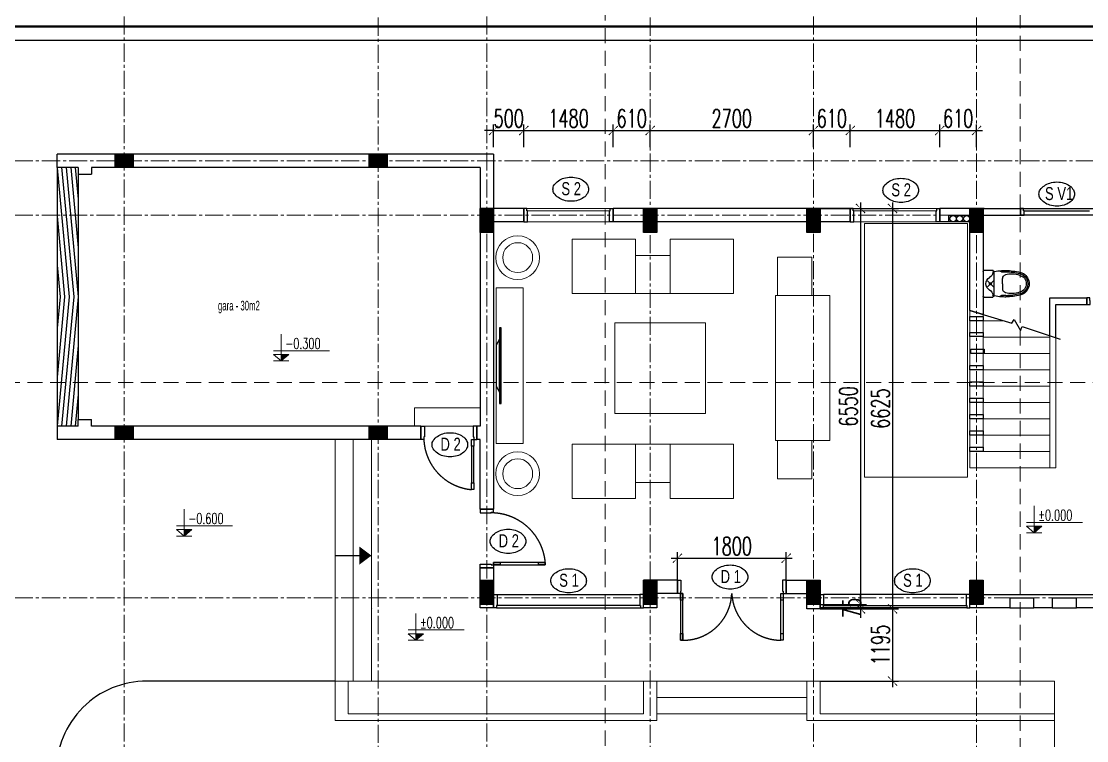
# Model space of a CAD drawing. Header units: millimetres. Extents: x -34806 to 662668, y 63228 to 99452.
# Drawn here: x 40002 to 57626, y 79483 to 91386 of the extents above; entities that cross this region are included whole.
import ezdxf
from ezdxf.enums import TextEntityAlignment as Align

# ---------------------------------------------------------------- set-up
doc = ezdxf.new("R2010")
doc.units = ezdxf.units.MM
doc.header["$LTSCALE"] = 200
doc.header["$MEASUREMENT"] = 0
doc.header["$PDMODE"] = 3
doc.header["$PDSIZE"] = 50
for name, pattern in [('CENTER2', [1.125, 0.75, -0.125, 0.125, -0.125]), ('CONTINOUS', [0]), ('CONTINU', [0]), ('DASHED2', [0.375, 0.25, -0.125])]:
    doc.linetypes.add(name, pattern=pattern)
doc.layers.get('0').update_dxf_attribs({"color": 95, "linetype": 'CONTINUOUS'})
doc.layers.get('DEFPOINTS').update_dxf_attribs({"linetype": 'CONTINUOUS'})
for name, color, linetype in [('COT', 2, 'CONTINUOUS'), ('Cua', 143, 'CONTINUOUS'), ('DIM', 1, 'CONTINUOUS'), ('do lai S', 86, 'CONTINUOUS'), ('NET-THAY', 4, 'CONTINUOUS'), ('NOITHAT', 32, 'CONTINUOUS'), ('TEXT', 7, 'CONTINUOUS'), ('TPTA-Dimention', 251, 'CONTINUOUS'), ('TPTA-Text', 253, 'CONTINUOUS'), ('TPTA-Virtural', 253, 'CONTINUOUS'), ('TUONG', 2, 'CONTINUOUS')]:
    doc.layers.add(name, color=color, linetype=linetype)
doc.layers.add('thay', color=7, linetype='CONTINUOUS', lineweight=18)
doc.layers.add('tim', color=254, linetype='CENTER2', lineweight=9)
doc.styles.add('Arial N  iso', font='VNARIALN.ttf')
doc.styles.add('Scale', font='vnsimli.shx', dxfattribs={"width": 0.65, "bigfont": 'bigfont.shx'})
doc.styles.get("Standard").update_dxf_attribs({"font": 'VNCC-SIM.shx', "width": 0.6})
doc.styles.add('VNCC-SIM', font='VHAVAN.ttf', dxfattribs={"width": 0.85})
doc.dimstyles.new('Scale', dxfattribs={"dimscale": 10, "dimtxt": 2, "dimasz": 0.8, "dimexe": 1, "dimexo": 0, "dimgap": 0.5, "dimtad": 1, "dimdec": 0, "dimzin": 0, "dimdsep": 46, "dimtxsty": 'Scale', "dimblk": 'ARCHTICK', "dimcen": 1, "dimdle": 1, "dimclrd": 8, "dimclre": 251, "dimclrt": 3, "dimadec": 0, "dimazin": 0, "dimtfac": 1, "dimtdec": 0, "dimtix": 1, "dimtmove": 2, "dimatfit": 3, "dimfxl": 1, "dimtolj": 1, "dimtzin": 0, "dimarcsym": 0})

# ---------------------------------------------------------------- blocks, each defined once
blk = doc.blocks.new('cao do')
at = {"layer": 'thay'}
for p, q in [((0, 445), (0, 0)), ((798, 170), (-128, 170)), ((0, 0), (-128, 106)), ((128, 106), (-128, 106)), ((0, 0), (128, 106))]:
    blk.add_line(p, q, dxfattribs=at)
at = {"layer": 'thay', "ltscale": 600}
blk.add_line((128, 0), (-128, 0), dxfattribs=at)
at = {"layer": 'thay', "color": 150, "ltscale": 600}
blk.add_solid([(0, 0), (0, 106), (128, 106)], dxfattribs=at)
at = {"layer": 'TEXT', "style": 'Arial N  iso'}
blk.add_attdef('%%P0.000', text='', height=200, dxfattribs=at).set_placement((70, 290), align=Align.MIDDLE_LEFT)
blk = doc.blocks.new('_ArchTick')
at = {"layer": 'DIM', "color": 150}
blk.add_lwpolyline([(0.5, 0.5, 0.133, 0, 0), (0, 0, 0, 0.133, 0), (-0.5, -0.5, 0.133, 0.133, 0)], format="xyseb", dxfattribs=at)
blk = doc.blocks.new('*D161')
at = {"layer": 'DEFPOINTS', "color": 0}
for p in [(53215, 88289), (53215, 81739), (53885, 81739)]:
    blk.add_point(p, dxfattribs=at)
at = {"layer": 'TPTA-Text', "color": 8, "lineweight": -2}
blk.add_line((53885, 88389), (53885, 81639), dxfattribs=at)
at = {"layer": 'TPTA-Text', "color": 251, "lineweight": -2}
for p, q in [((53215, 88289), (53985, 88289)), ((53215, 81739), (53985, 81739))]:
    blk.add_line(p, q, dxfattribs=at)
at = {"layer": 'TPTA-Text', "color": 8, "lineweight": -2, "xscale": 150, "yscale": 150, "zscale": 150}
for p, rotation in [((53885, 88289), 90), ((53885, 81739), 270)]:
    blk.add_blockref('_ArchTick', p, dxfattribs=dict(at, rotation=rotation))
at = {"layer": 'TPTA-Text', "color": 3, "insert": (53685, 85014), "char_height": 300, "attachment_point": 5, "rotation": 90, "style": 'Scale'}
blk.add_mtext('\\A1;6550', dxfattribs=at)
blk = doc.blocks.new('*D198')
at = {"layer": 'DEFPOINTS', "color": 0}
for p in [(53215, 88289), (53215, 81664), (54415, 81664)]:
    blk.add_point(p, dxfattribs=at)
at = {"layer": 'TPTA-Text', "color": 8, "lineweight": -2}
blk.add_line((54415, 88389), (54415, 81564), dxfattribs=at)
at = {"layer": 'TPTA-Text', "color": 251, "lineweight": -2}
for p, q in [((53215, 88289), (54515, 88289)), ((53215, 81664), (54515, 81664))]:
    blk.add_line(p, q, dxfattribs=at)
at = {"layer": 'TPTA-Text', "color": 8, "lineweight": -2, "xscale": 150, "yscale": 150, "zscale": 150}
for p, rotation in [((54415, 88289), 90), ((54415, 81664), 270)]:
    blk.add_blockref('_ArchTick', p, dxfattribs=dict(at, rotation=rotation))
at = {"layer": 'TPTA-Text', "color": 3, "insert": (54215, 84977), "char_height": 300, "attachment_point": 5, "rotation": 90, "style": 'Scale'}
blk.add_mtext('\\A1;6625', dxfattribs=at)
blk = doc.blocks.new('*D199')
at = {"layer": 'DEFPOINTS', "color": 0}
for p in [(53215, 81739), (53215, 81664), (53885, 81664)]:
    blk.add_point(p, dxfattribs=at)
at = {"layer": 'TPTA-Text', "color": 8, "lineweight": -2}
for p, q in [((53885, 81739), (53885, 81889)), ((53885, 81739), (53885, 81664)), ((53885, 81664), (53885, 81514))]:
    blk.add_line(p, q, dxfattribs=at)
at = {"layer": 'TPTA-Text', "color": 251, "lineweight": -2}
for p, q in [((53215, 81739), (53985, 81739)), ((53215, 81664), (53985, 81664))]:
    blk.add_line(p, q, dxfattribs=at)
at = {"layer": 'TPTA-Text', "color": 8, "lineweight": -2, "xscale": 150, "yscale": 150, "zscale": 150}
for p, rotation in [((53885, 81739), 270), ((53885, 81664), 90)]:
    blk.add_blockref('_ArchTick', p, dxfattribs=dict(at, rotation=rotation))
at = {"layer": 'TPTA-Text', "color": 3, "insert": (53741, 81679), "char_height": 300, "attachment_point": 5, "rotation": 90, "style": 'Scale'}
blk.add_mtext('\\A1;75', dxfattribs=at)
blk = doc.blocks.new('*D212')
at = {"layer": 'DEFPOINTS', "color": 0}
for p in [(53323, 81664), (53215, 80469), (54415, 80469)]:
    blk.add_point(p, dxfattribs=at)
at = {"layer": 'TPTA-Text', "color": 251, "lineweight": -2}
for p, q in [((53323, 81664), (54515, 81664)), ((53215, 80469), (54515, 80469))]:
    blk.add_line(p, q, dxfattribs=at)
at = {"layer": 'TPTA-Text', "color": 8, "lineweight": -2}
blk.add_line((54415, 81764), (54415, 80369), dxfattribs=at)
at = {"layer": 'TPTA-Text', "color": 8, "lineweight": -2, "xscale": 150, "yscale": 150, "zscale": 150}
for p, rotation in [((54415, 81664), 90), ((54415, 80469), 270)]:
    blk.add_blockref('_ArchTick', p, dxfattribs=dict(at, rotation=rotation))
at = {"layer": 'TPTA-Text', "color": 3, "insert": (54215, 81067), "char_height": 300, "attachment_point": 5, "rotation": 90, "style": 'Scale'}
blk.add_mtext('\\A1;1195', dxfattribs=at)
blk = doc.blocks.new('A$C34811E30')
at = {"layer": 'NOITHAT'}
for p, q in [((0, 429), (0, 21)), ((21, 450), (161, 450)), ((21, 450), (161, 450)), ((182, 21), (182, 429)), ((321, 225), (321, 313)), ((321, 225), (321, 311)), ((321, 225), (321, 139)), ((321, 225), (321, 137)), ((21, 0), (161, 0))]:
    blk.add_line(p, q, dxfattribs=at)
at = {"layer": 'NOITHAT', "extrusion": (0, 0, -1)}
for centre, major_axis, start_param, end_param in [((21, 429), (-15.2, 15.2), 5.497787, 7.068583), ((55, 423), (75.8, 75.8), 0.912244, 1.865091), ((55, 423), (75.8, 75.8), 0.912244, 1.865091), ((182, 450), (15.2, 15.2), 2.356194, 3.926991), ((182, 407), (15.2, 15.2), 4.053836, 5.497787), ((182, 407), (15.2, 15.2), 4.053836, 5.497787), ((363, -633), (-761, 761), 0.616735, 0.726828), ((300, 442), (-15.2, 15.2), 3.859232, 5.417668), ((375, -627), (758, 758), -0.855568, -0.785398), ((375, -627), (742, 742), -0.855568, -0.785398), ((386, 313), (45.5, 45.5), 3.926991, 5.219845), ((470, 16), (-264, 264), 0.507456, 1.139683), ((350, -640), (-752, 752), 0.808894, 1.028291), ((350, -640), (-767, 767), 0.808894, 1.028291), ((568, 225), (102, 102), -0.562737, 0.785398), ((568, 225), (-121, 121), 1.008059, 1.308997), ((568, 225), (136, 136), -0.562737, -0.261799), ((568, 225), (-121, 121), 1.308997, 2.356194), ((568, 225), (-136, 136), 1.308997, 2.356194), ((161, 225), (83.3, 83.3), 3.926991, 5.006683), ((161, 225), (83.3, 83.3), 3.926991, 5.006683), ((161, 225), (-83.3, 83.3), 4.418095, 5.497787), ((118, 225), (-11.4, 11.4), 5.497787, 8.63938), ((118, 225), (-11.4, 11.4), 5.497787, 8.63938), ((118, 225), (-11.4, 11.4), 2.356194, 5.497787), ((118, 225), (-11.4, 11.4), 2.356194, 5.497787), ((568, 225), (-102, 102), 2.356194, 3.70433), ((568, 225), (121, 121), 0.785398, 1.832596), ((568, 225), (136, 136), 0.785398, 1.832596), ((21, 21), (15.2, 15.2), 2.356194, 3.926991), ((55, 27), (-75.8, 75.8), 1.276502, 2.229349), ((182, 43), (15.2, 15.2), 2.356194, 3.800145), ((182, 0), (-15.2, 15.2), 5.497787, 7.068583), ((363, 1083), (761, 761), 2.414765, 2.524858), ((300, 8), (15.2, 15.2), 4.00711, 5.565546), ((375, 1077), (-758, 758), 3.926991, 3.997161), ((375, 1077), (-742, 742), 3.926991, 3.997161), ((386, 137), (-45.5, 45.5), 4.204933, 5.497787), ((470, 434), (264, 264), 2.00191, 2.634137), ((350, 1090), (-752, 752), 3.684098, 3.903495), ((350, 1090), (-767, 767), 3.684098, 3.903495), ((568, 225), (-121, 121), 3.403392, 3.70433), ((568, 225), (-136, 136), 3.403392, 3.70433)]:
    blk.add_ellipse(centre, major_axis=major_axis, ratio=1, start_param=start_param, end_param=end_param, dxfattribs=at)
at = {"layer": 'NOITHAT'}
blk.add_point((118, 225), dxfattribs=at)
blk.add_point((118, 225), dxfattribs=at)
blk = doc.blocks.new('*D760')
at = {"layer": 'DEFPOINTS', "color": 0}
for p in [(48315, 89579), (47815, 89304), (48315, 89304)]:
    blk.add_point(p, dxfattribs=at)
at = {"layer": 'TPTA-Text', "color": 8, "lineweight": -2}
for p, q in [((47815, 89579), (47665, 89579)), ((47815, 89579), (48315, 89579)), ((48315, 89579), (48465, 89579))]:
    blk.add_line(p, q, dxfattribs=at)
at = {"layer": 'TPTA-Text', "color": 251, "lineweight": -2}
for p, q in [((47815, 89304), (47815, 89679)), ((48315, 89304), (48315, 89679))]:
    blk.add_line(p, q, dxfattribs=at)
at = {"layer": 'TPTA-Text', "color": 8, "lineweight": -2, "xscale": 150, "yscale": 150, "zscale": 150}
blk.add_blockref('_ArchTick', (47815, 89579), dxfattribs=at)
at = {"layer": 'TPTA-Text', "color": 8, "lineweight": -2, "xscale": 150, "yscale": 150, "zscale": 150, "rotation": 180}
blk.add_blockref('_ArchTick', (48315, 89579), dxfattribs=at)
at = {"layer": 'TPTA-Text', "color": 3, "insert": (48065, 89779), "char_height": 300, "attachment_point": 5, "style": 'Scale'}
blk.add_mtext('\\A1;500', dxfattribs=at)
blk = doc.blocks.new('*D761')
at = {"layer": 'DEFPOINTS', "color": 0}
for p in [(49795, 89579), (48315, 89304), (49795, 89304)]:
    blk.add_point(p, dxfattribs=at)
at = {"layer": 'TPTA-Text', "color": 8, "lineweight": -2}
blk.add_line((48215, 89579), (49895, 89579), dxfattribs=at)
at = {"layer": 'TPTA-Text', "color": 251, "lineweight": -2}
for p, q in [((48315, 89304), (48315, 89679)), ((49795, 89304), (49795, 89679))]:
    blk.add_line(p, q, dxfattribs=at)
at = {"layer": 'TPTA-Text', "color": 8, "lineweight": -2, "xscale": 150, "yscale": 150, "zscale": 150, "rotation": 180}
blk.add_blockref('_ArchTick', (48315, 89579), dxfattribs=at)
at = {"layer": 'TPTA-Text', "color": 8, "lineweight": -2, "xscale": 150, "yscale": 150, "zscale": 150}
blk.add_blockref('_ArchTick', (49795, 89579), dxfattribs=at)
at = {"layer": 'TPTA-Text', "color": 3, "insert": (49055, 89779), "char_height": 300, "attachment_point": 5, "style": 'Scale'}
blk.add_mtext('\\A1;1480', dxfattribs=at)
blk = doc.blocks.new('*D762')
at = {"layer": 'DEFPOINTS', "color": 0}
for p in [(50405, 89579), (49795, 89304), (50405, 89304)]:
    blk.add_point(p, dxfattribs=at)
at = {"layer": 'TPTA-Text', "color": 8, "lineweight": -2}
blk.add_line((49695, 89579), (50505, 89579), dxfattribs=at)
at = {"layer": 'TPTA-Text', "color": 251, "lineweight": -2}
for p, q in [((49795, 89304), (49795, 89679)), ((50405, 89304), (50405, 89679))]:
    blk.add_line(p, q, dxfattribs=at)
at = {"layer": 'TPTA-Text', "color": 8, "lineweight": -2, "xscale": 150, "yscale": 150, "zscale": 150, "rotation": 180}
blk.add_blockref('_ArchTick', (49795, 89579), dxfattribs=at)
at = {"layer": 'TPTA-Text', "color": 8, "lineweight": -2, "xscale": 150, "yscale": 150, "zscale": 150}
blk.add_blockref('_ArchTick', (50405, 89579), dxfattribs=at)
at = {"layer": 'TPTA-Text', "color": 3, "insert": (50100, 89779), "char_height": 300, "attachment_point": 5, "style": 'Scale'}
blk.add_mtext('\\A1;610', dxfattribs=at)
blk = doc.blocks.new('*D763')
at = {"layer": 'DEFPOINTS', "color": 0}
for p in [(53105, 89579), (50405, 89304), (53105, 89304)]:
    blk.add_point(p, dxfattribs=at)
at = {"layer": 'TPTA-Text', "color": 8, "lineweight": -2}
blk.add_line((50305, 89579), (53205, 89579), dxfattribs=at)
at = {"layer": 'TPTA-Text', "color": 251, "lineweight": -2}
for p, q in [((50405, 89304), (50405, 89679)), ((53105, 89304), (53105, 89679))]:
    blk.add_line(p, q, dxfattribs=at)
at = {"layer": 'TPTA-Text', "color": 8, "lineweight": -2, "xscale": 150, "yscale": 150, "zscale": 150, "rotation": 180}
blk.add_blockref('_ArchTick', (50405, 89579), dxfattribs=at)
at = {"layer": 'TPTA-Text', "color": 8, "lineweight": -2, "xscale": 150, "yscale": 150, "zscale": 150}
blk.add_blockref('_ArchTick', (53105, 89579), dxfattribs=at)
at = {"layer": 'TPTA-Text', "color": 3, "insert": (51755, 89779), "char_height": 300, "attachment_point": 5, "style": 'Scale'}
blk.add_mtext('\\A1;2700', dxfattribs=at)
blk = doc.blocks.new('*D764')
at = {"layer": 'DEFPOINTS', "color": 0}
for p in [(53715, 89579), (53105, 89304), (53715, 89304)]:
    blk.add_point(p, dxfattribs=at)
at = {"layer": 'TPTA-Text', "color": 8, "lineweight": -2}
blk.add_line((53005, 89579), (53815, 89579), dxfattribs=at)
at = {"layer": 'TPTA-Text', "color": 251, "lineweight": -2}
for p, q in [((53105, 89304), (53105, 89679)), ((53715, 89304), (53715, 89679))]:
    blk.add_line(p, q, dxfattribs=at)
at = {"layer": 'TPTA-Text', "color": 8, "lineweight": -2, "xscale": 150, "yscale": 150, "zscale": 150, "rotation": 180}
blk.add_blockref('_ArchTick', (53105, 89579), dxfattribs=at)
at = {"layer": 'TPTA-Text', "color": 8, "lineweight": -2, "xscale": 150, "yscale": 150, "zscale": 150}
blk.add_blockref('_ArchTick', (53715, 89579), dxfattribs=at)
at = {"layer": 'TPTA-Text', "color": 3, "insert": (53410, 89779), "char_height": 300, "attachment_point": 5, "style": 'Scale'}
blk.add_mtext('\\A1;610', dxfattribs=at)
blk = doc.blocks.new('*D765')
at = {"layer": 'DEFPOINTS', "color": 0}
for p in [(55195, 89579), (53715, 89304), (55195, 89304)]:
    blk.add_point(p, dxfattribs=at)
at = {"layer": 'TPTA-Text', "color": 8, "lineweight": -2}
blk.add_line((53615, 89579), (55295, 89579), dxfattribs=at)
at = {"layer": 'TPTA-Text', "color": 251, "lineweight": -2}
for p, q in [((53715, 89304), (53715, 89679)), ((55195, 89304), (55195, 89679))]:
    blk.add_line(p, q, dxfattribs=at)
at = {"layer": 'TPTA-Text', "color": 8, "lineweight": -2, "xscale": 150, "yscale": 150, "zscale": 150, "rotation": 180}
blk.add_blockref('_ArchTick', (53715, 89579), dxfattribs=at)
at = {"layer": 'TPTA-Text', "color": 8, "lineweight": -2, "xscale": 150, "yscale": 150, "zscale": 150}
blk.add_blockref('_ArchTick', (55195, 89579), dxfattribs=at)
at = {"layer": 'TPTA-Text', "color": 3, "insert": (54455, 89779), "char_height": 300, "attachment_point": 5, "style": 'Scale'}
blk.add_mtext('\\A1;1480', dxfattribs=at)
blk = doc.blocks.new('*D766')
at = {"layer": 'DEFPOINTS', "color": 0}
for p in [(55805, 89579), (55195, 89304), (55805, 89304)]:
    blk.add_point(p, dxfattribs=at)
at = {"layer": 'TPTA-Text', "color": 8, "lineweight": -2}
blk.add_line((55095, 89579), (55905, 89579), dxfattribs=at)
at = {"layer": 'TPTA-Text', "color": 251, "lineweight": -2}
for p, q in [((55195, 89304), (55195, 89679)), ((55805, 89304), (55805, 89679))]:
    blk.add_line(p, q, dxfattribs=at)
at = {"layer": 'TPTA-Text', "color": 8, "lineweight": -2, "xscale": 150, "yscale": 150, "zscale": 150, "rotation": 180}
blk.add_blockref('_ArchTick', (55195, 89579), dxfattribs=at)
at = {"layer": 'TPTA-Text', "color": 8, "lineweight": -2, "xscale": 150, "yscale": 150, "zscale": 150}
blk.add_blockref('_ArchTick', (55805, 89579), dxfattribs=at)
at = {"layer": 'TPTA-Text', "color": 3, "insert": (55500, 89779), "char_height": 300, "attachment_point": 5, "style": 'Scale'}
blk.add_mtext('\\A1;610', dxfattribs=at)
blk = doc.blocks.new('*D1064')
at = {"layer": 'DEFPOINTS', "color": 0}
for p in [(52655, 82502), (50855, 82139), (52655, 82139)]:
    blk.add_point(p, dxfattribs=at)
at = {"layer": 'TPTA-Text', "color": 8, "lineweight": -2}
blk.add_line((50755, 82502), (52755, 82502), dxfattribs=at)
at = {"layer": 'TPTA-Text', "color": 251, "lineweight": -2}
for p, q in [((50855, 82139), (50855, 82602)), ((52655, 82139), (52655, 82602))]:
    blk.add_line(p, q, dxfattribs=at)
at = {"layer": 'TPTA-Text', "color": 8, "lineweight": -2, "xscale": 150, "yscale": 150, "zscale": 150, "rotation": 180}
blk.add_blockref('_ArchTick', (50855, 82502), dxfattribs=at)
at = {"layer": 'TPTA-Text', "color": 8, "lineweight": -2, "xscale": 150, "yscale": 150, "zscale": 150}
blk.add_blockref('_ArchTick', (52655, 82502), dxfattribs=at)
at = {"layer": 'TPTA-Text', "color": 3, "insert": (51755, 82702), "char_height": 300, "attachment_point": 5, "style": 'Scale'}
blk.add_mtext('\\A1;1800', dxfattribs=at)

msp = doc.modelspace()

# ---------------------------------------------------------------- linework, layer by layer
for centre in [(55416.8, 88121.2), (55524.6, 88121.2), (55639.7, 88121.2)]:
    msp.add_circle(centre, 52.1)
at = {"layer": 'COT', "const_width": 220}
for points in [[(41854.7, 89079.1), (41554.7, 89079.1)], [(46054.7, 89079.1), (45754.7, 89079.1)], [(47704.7, 87889.1), (47704.7, 88289.1)], [(50404.7, 87889.1), (50404.7, 88289.1)], [(53104.7, 87889.1), (53104.7, 88289.1)], [(55804.7, 87889.1), (55804.7, 88289.1)], [(41854.7, 84579.1), (41554.7, 84579.1)], [(46054.7, 84579.1), (45754.7, 84579.1)], [(47704.7, 81739.1), (47704.7, 82139.1)], [(50404.7, 81739.1), (50404.7, 82139.1)], [(53104.7, 81739.1), (53104.7, 82139.1)], [(55804.7, 81739.1), (55804.7, 82139.1)]]:
    msp.add_lwpolyline(points, dxfattribs=at)
at = {"layer": 'Cua', "color": 6, "linetype": 'CONTINOUS', "ltscale": 0.5}
for p, q in [((46609.7, 84469.1), (46609.7, 84689.1)), ((46609.7, 84469.1), (46609.7, 84689.1)), ((46609.7, 84689.1), (46609.7, 84469.1)), ((46609.7, 84689.1), (46609.7, 84469.1)), ((46609.7, 84469.1), (46609.7, 84689.1)), ((46609.7, 84689.1), (46609.7, 84469.1)), ((47539.7, 84689.1), (47539.7, 84469.1))]:
    msp.add_line(p, q, dxfattribs=at)
at = {"layer": 'Cua', "color": 8, "linetype": 'DASHED2', "ltscale": 400}
for p, q in [((47449.7, 84357.9), (47449.7, 83747.6)), ((47489.7, 83747.6), (47489.7, 84357.9)), ((47874.7, 81899.1), (50234.7, 81899.1)), ((55634.7, 81899.1), (53274.7, 81899.1)), ((50244.7, 81719.1), (47864.7, 81719.1)), ((47864.7, 81679.1), (50244.7, 81679.1)), ((53264.7, 81719.1), (55644.7, 81719.1)), ((55644.7, 81679.1), (53264.7, 81679.1))]:
    msp.add_line(p, q, dxfattribs=at)
at = {"layer": 'Cua', "color": 6, "linetype": 'CONTINOUS', "ltscale": 0.5}
for points in [[(48314.7, 88069.1), (48374.7, 88069.1), (48374.7, 88249.1), (48364.7, 88249.1), (48364.7, 88289.1), (48314.7, 88289.1)], [(49794.7, 88069.1), (49734.7, 88069.1), (49734.7, 88249.1), (49744.7, 88249.1), (49744.7, 88289.1), (49794.7, 88289.1)], [(53714.7, 88069.1), (53774.7, 88069.1), (53774.7, 88249.1), (53764.7, 88249.1), (53764.7, 88289.1), (53714.7, 88289.1)], [(55194.7, 88069.1), (55134.7, 88069.1), (55134.7, 88249.1), (55144.7, 88249.1), (55144.7, 88289.1), (55194.7, 88289.1)], [(56532.4, 88179.1), (56592.4, 88179.1), (56592.4, 88249.1), (56582.4, 88249.1), (56582.4, 88289.1), (56532.4, 88289.1)], [(57626, 86699.1), (57686, 86699.1), (57686, 86769.1), (57676, 86769.1), (57676, 86809.1), (57626, 86809.1)], [(46609.7, 84689.1), (46669.7, 84689.1), (46669.7, 84509.1), (46659.7, 84509.1), (46659.7, 84469.1), (46609.7, 84469.1)], [(47539.7, 84689.1), (47479.7, 84689.1), (47479.7, 84509.1), (47489.7, 84509.1), (47489.7, 84469.1), (47539.7, 84469.1)], [(47594.7, 83312.3), (47594.7, 83252.3), (47774.7, 83252.3), (47774.7, 83262.3), (47814.7, 83262.3), (47814.7, 83312.3)], [(47594.7, 82342.3), (47594.7, 82402.3), (47774.7, 82402.3), (47774.7, 82392.3), (47814.7, 82392.3), (47814.7, 82342.3)], [(50854.7, 82139.1), (50914.7, 82139.1), (50914.7, 81959.1), (50904.7, 81959.1), (50904.7, 81919.1), (50854.7, 81919.1)], [(52654.7, 82139.1), (52594.7, 82139.1), (52594.7, 81959.1), (52604.7, 81959.1), (52604.7, 81919.1), (52654.7, 81919.1)], [(47814.7, 81899.1), (47874.7, 81899.1), (47874.7, 81719.1), (47864.7, 81719.1), (47864.7, 81679.1), (47814.7, 81679.1)], [(50294.7, 81899.1), (50234.7, 81899.1), (50234.7, 81719.1), (50244.7, 81719.1), (50244.7, 81679.1), (50294.7, 81679.1)], [(53214.7, 81899.1), (53274.7, 81899.1), (53274.7, 81719.1), (53264.7, 81719.1), (53264.7, 81679.1), (53214.7, 81679.1)], [(55694.7, 81899.1), (55634.7, 81899.1), (55634.7, 81719.1), (55644.7, 81719.1), (55644.7, 81679.1), (55694.7, 81679.1)]]:
    msp.add_lwpolyline(points, close=True, dxfattribs=at)
at = {"layer": 'Cua', "color": 8, "linetype": 'DASHED2', "ltscale": 400}
msp.add_lwpolyline([(55694.7, 86600.8), (56385.7, 86390.7), (56423.7, 86453), (56530.3, 86267.5), (56559.2, 86335.9), (57185, 86126.5)], dxfattribs=at)
at = {"layer": 'Cua', "color": 0, "linetype": 'Continuous'}
for points in [[(47489.7, 84357.9), (47449.7, 84357.9), (47449.7, 84467.9), (47489.7, 84467.9)], [(47489.7, 83637.6), (47449.7, 83637.6), (47449.7, 83747.6), (47489.7, 83747.6)], [(47814.7, 82392.3), (47814.7, 82432.3), (47924.7, 82432.3), (47924.7, 82392.3)], [(48560.2, 82392.3), (48560.2, 82432.3), (48670.2, 82432.3), (48670.2, 82392.3)], [(50904.7, 81919.1), (50944.7, 81919.1), (50944.7, 81809.1), (50904.7, 81809.1)], [(52564.7, 81919.1), (52604.7, 81919.1), (52604.7, 81809.1), (52564.7, 81809.1)], [(50904.7, 81255.1), (50944.7, 81255.1), (50944.7, 81145.1), (50904.7, 81145.1)], [(52564.7, 81255.1), (52604.7, 81255.1), (52604.7, 81145.1), (52564.7, 81145.1)]]:
    msp.add_lwpolyline(points, close=True, dxfattribs=at)
at = {"layer": 'Cua', "color": 4}
for points in [[(48670.2, 82432.3), (47814.7, 82432.3), (47814.7, 82392.3), (48670.2, 82392.3)], [(50944.7, 81145.1), (50944.7, 81919.1), (50904.7, 81919.1), (50904.7, 81145.1)], [(52564.7, 81145.1), (52564.7, 81919.1), (52604.7, 81919.1), (52604.7, 81145.1)]]:
    msp.add_lwpolyline(points, close=True, dxfattribs=at)
at = {"layer": 'Cua', "color": 8, "linetype": 'DASHED2', "ltscale": 400}
for centre, radius, start, end in [((47530.6, 84504.1), 870.3, 182.30536, 264.66917), ((47772.8, 82351.2), 901.1, 5.16364, 89.87588), ((50952.3, 81948), 803, 269.46094, 357.93796), ((52571.4, 81963), 817.9, 183.07272, 269.52837)]:
    msp.add_arc(centre, radius, start, end, dxfattribs=at)
at = {"layer": 'do lai S'}
msp.add_line((55914.7, 84269.1), (55694.7, 84269.1), dxfattribs=at)
at = {"layer": 'NET-THAY'}
for p, q in [((56354.3, 81679.1), (56754.3, 81679.1)), ((57054.7, 81679.1), (57454.7, 81679.1))]:
    msp.add_line(p, q, dxfattribs=at)
at = {"layer": 'NOITHAT', "ltscale": 100}
for points in [[(47941.9, 86315), (47912.5, 86315), (47912.5, 85061.1), (47941.9, 85061.1)], [(47912.5, 86125.4), (47858.2, 86025.4), (47858.2, 85350.7), (47912.5, 85250.7)]]:
    msp.add_lwpolyline(points, close=True, dxfattribs=at)
at = {"layer": 'TEXT'}
for points in [[(48797.3, 88607.8, -0.1338614), (48816.4, 88677.8, -0.1013655), (48886.8, 88747, -0.0827254), (48977.3, 88790.9, -0.071629), (49095.2, 88807.8, -0.071629), (49213, 88790.9, -0.0830347), (49303.9, 88746.8, -0.1067191), (49367.4, 88677.3, -0.1328035), (49386.2, 88607.8, -0.1328035), (49367.4, 88538.3, -0.1067191), (49303.9, 88468.9, -0.0830347), (49213, 88424.8, -0.071629), (49095.2, 88407.8, -0.071629), (48977.3, 88424.8, -0.0827254), (48886.8, 88468.7, -0.1013655), (48816.4, 88537.8, -0.1338614)], [(54255.4, 88588.6, -0.1338614), (54274.5, 88658.6, -0.1013655), (54344.9, 88727.8, -0.0827254), (54435.4, 88771.6, -0.071629), (54553.3, 88788.6, -0.071629), (54671.1, 88771.6, -0.0830347), (54762, 88727.6, -0.1067191), (54825.5, 88658.1, -0.1328035), (54844.3, 88588.6, -0.1328035), (54825.5, 88519.1, -0.1067191), (54762, 88449.7, -0.0830347), (54671.1, 88405.6, -0.071629), (54553.3, 88388.6, -0.071629), (54435.4, 88405.6, -0.0827254), (54344.9, 88449.4, -0.1013655), (54274.5, 88518.6, -0.1338614)], [(56836.2, 88527.1, -0.1338614), (56855.3, 88597, -0.1013655), (56925.7, 88666.2, -0.0827254), (57016.2, 88710.1, -0.071629), (57134.1, 88727.1, -0.071629), (57251.9, 88710.1, -0.0830347), (57342.8, 88666, -0.1067191), (57406.3, 88596.6, -0.1328035), (57425.1, 88527.1, -0.1328035), (57406.3, 88457.6, -0.1067191), (57342.8, 88388.1, -0.0830347), (57251.9, 88344, -0.071629), (57134.1, 88327.1, -0.071629), (57016.2, 88344, -0.0827254), (56925.7, 88387.9, -0.1013655), (56855.3, 88457.1, -0.1338614)], [(46796.5, 84379.4, -0.1338614), (46815.6, 84449.3, -0.1013655), (46886, 84518.5, -0.0827254), (46976.5, 84562.4, -0.071629), (47094.4, 84579.4, -0.071629), (47212.2, 84562.4, -0.0830347), (47303.1, 84518.3, -0.1067191), (47366.6, 84448.9, -0.1328035), (47385.4, 84379.4, -0.1328035), (47366.6, 84309.9, -0.1067191), (47303.1, 84240.4, -0.0830347), (47212.2, 84196.3, -0.071629), (47094.4, 84179.4, -0.071629), (46976.5, 84196.3, -0.0827254), (46886, 84240.2, -0.1013655), (46815.6, 84309.4, -0.1338614)], [(47758.8, 82781.5, -0.1338614), (47777.8, 82851.5, -0.1013655), (47848.2, 82920.6, -0.0827254), (47938.8, 82964.5, -0.071629), (48056.6, 82981.5, -0.071629), (48174.5, 82964.5, -0.0830347), (48265.3, 82920.4, -0.1067191), (48328.8, 82851, -0.1328035), (48347.6, 82781.5, -0.1328035), (48328.8, 82712, -0.1067191), (48265.3, 82642.5, -0.0830347), (48174.5, 82598.4, -0.071629), (48056.6, 82581.5, -0.071629), (47938.8, 82598.4, -0.0827254), (47848.2, 82642.3, -0.1013655), (47777.8, 82711.5, -0.1338614)], [(48761, 82128.4, -0.1338614), (48780.1, 82198.4, -0.1013655), (48850.5, 82267.5, -0.0827254), (48941, 82311.4, -0.071629), (49058.9, 82328.4, -0.071629), (49176.7, 82311.4, -0.0830347), (49267.6, 82267.3, -0.1067191), (49331.1, 82197.9, -0.1328035), (49349.9, 82128.4, -0.1328035), (49331.1, 82058.9, -0.1067191), (49267.6, 81989.4, -0.0830347), (49176.7, 81945.3, -0.071629), (49058.9, 81928.4, -0.071629), (48941, 81945.3, -0.0827254), (48850.5, 81989.2, -0.1013655), (48780.1, 82058.4, -0.1338614)], [(51431.2, 82190.1, -0.1338614), (51450.2, 82260.1, -0.1013655), (51520.6, 82329.3, -0.0827254), (51611.2, 82373.2, -0.071629), (51729, 82390.1, -0.071629), (51846.8, 82373.2, -0.0830347), (51937.7, 82329.1, -0.1067191), (52001.2, 82259.6, -0.1328035), (52020, 82190.1, -0.1328035), (52001.2, 82120.6, -0.1067191), (51937.7, 82051.2, -0.0830347), (51846.8, 82007.1, -0.071629), (51729, 81990.1, -0.071629), (51611.2, 82007.1, -0.0827254), (51520.6, 82051, -0.1013655), (51450.2, 82120.1, -0.1338614)], [(54449.5, 82128.4, -0.1338614), (54468.6, 82198.4, -0.1013655), (54539, 82267.5, -0.0827254), (54629.5, 82311.4, -0.071629), (54747.4, 82328.4, -0.071629), (54865.2, 82311.4, -0.0830347), (54956.1, 82267.3, -0.1067191), (55019.6, 82197.9, -0.1328035), (55038.4, 82128.4, -0.1328035), (55019.6, 82058.9, -0.1067191), (54956.1, 81989.4, -0.0830347), (54865.2, 81945.3, -0.071629), (54747.4, 81928.4, -0.071629), (54629.5, 81945.3, -0.0827254), (54539, 81989.2, -0.1013655), (54468.6, 82058.4, -0.1338614)]]:
    msp.add_lwpolyline(points, format="xyb", close=True, dxfattribs=at)
at = {"layer": 'thay', "linetype": 'DASHED2', "ltscale": 5}
for p, q in [((49661.1, 71149.6), (49661.1, 93397.6)), ((56526.3, 93397.6), (56526.3, 71119.2)), ((36727.8, 85408.4), (69701.2, 85408.4))]:
    msp.add_line(p, q, dxfattribs=at)
at = {"layer": 'thay'}
for p, q in [((48364.7, 88289.1), (49744.7, 88289.1)), ((49744.7, 88249.1), (48364.7, 88249.1)), ((53764.7, 88289.1), (55144.7, 88289.1)), ((55144.7, 88249.1), (53764.7, 88249.1)), ((48374.7, 88069.1), (49734.7, 88069.1)), ((53774.7, 88069.1), (55134.7, 88069.1)), ((55694.7, 84269.1), (55694.7, 88069.1)), ((55914.7, 86809.1), (55914.7, 88069.1)), ((47858.2, 86978.3), (47858.2, 84397.7)), ((55914.7, 84269.1), (55914.7, 86809.1)), ((55914.7, 86429.1), (56259.2, 86429.1)), ((55914.7, 86159.1), (57014.7, 86159.1)), ((57114.7, 83999.1), (57114.7, 86150)), ((55929.7, 85889.1), (57014.7, 85889.1)), ((55914.7, 85619.1), (57014.7, 85619.1)), ((55914.7, 85349.1), (57014.7, 85349.1)), ((47594.7, 84990.4), (46661, 84990.4)), ((55914.7, 85079.1), (57014.7, 85079.1)), ((55914.7, 84809.1), (57014.7, 84809.1)), ((46669.7, 84689.1), (47479.7, 84689.1)), ((55914.7, 84539.1), (57014.7, 84539.1)), ((55694.7, 84269.1), (55694.7, 83999.1)), ((55914.7, 84269.1), (57014.7, 84269.1)), ((55929.7, 84269.1), (57014.7, 84269.1)), ((55694.7, 83999.1), (57114.7, 83999.1)), ((55184.7, 83845.5), (53994.2, 83845.5)), ((57094.7, 80469.1), (45202, 80469.1)), ((50514.7, 80469.1), (50514.7, 79929.1)), ((50514.7, 80469.1), (50514.7, 79929.1)), ((52994.7, 80469.1), (50514.7, 80469.1)), ((52994.7, 80469.1), (52994.7, 79929.1)), ((57094.7, 80469.1), (57094.7, 75793.4)), ((52994.7, 80199.1), (50514.7, 80199.1)), ((52994.7, 79929.1), (50514.7, 79929.1))]:
    msp.add_line(p, q, dxfattribs=at)
for points in [[(53952.6, 83845.5), (55653.1, 83845.5), (55653.1, 88041.4), (53952.6, 88041.4)], [(50163.2, 87781.3), (49113.4, 87781.3), (49113.4, 86881.3), (50163.2, 86881.3)], [(51786, 87781.3), (50736.3, 87781.3), (50736.3, 86881.3), (51786, 86881.3)], [(50736.3, 87513.7), (50163.2, 87513.7), (50163.2, 86881.3), (50736.3, 86881.3)], [(53082, 87483.1), (52508.9, 87483.1), (52508.9, 86850.7), (53082, 86850.7)], [(52479.3, 86850.7), (53379, 86850.7), (53379, 84450.7), (52479.3, 84450.7)], [(51322.9, 86398.7), (49823, 86398.7), (49823, 84898.9), (51322.9, 84898.9)], [(53082, 84450.7), (52508.9, 84450.7), (52508.9, 83818.3), (53082, 83818.3)], [(50163.2, 83489.9), (49113.4, 83489.9), (49113.4, 84389.9), (50163.2, 84389.9)], [(50736.3, 84389.9), (50163.2, 84389.9), (50163.2, 83757.5), (50736.3, 83757.5)], [(50736.3, 83489.9), (51786, 83489.9), (51786, 84389.9), (50736.3, 84389.9)], [(50514.7, 79819.1), (50514.7, 80469.1), (45194.7, 80469.1), (45194.7, 79819.1)], [(50294.7, 79929.1), (50294.7, 80469.1), (45407.5, 80469.1), (45407.5, 79929.1)]]:
    msp.add_lwpolyline(points, close=True, dxfattribs=at)
for points in [[(47858.2, 84397.7), (48305.9, 84397.7), (48305.9, 86978.3), (47858.2, 86978.3)], [(57014.7, 86183.5), (57014.7, 83999.1)], [(57114.7, 86150), (57114.7, 83999.1)], [(47594.7, 84990.4), (46504.7, 84990.4), (46504.7, 84689.1)], [(45194.7, 80469.1), (45194.7, 84454.1)], [(45494.7, 80469.1), (45494.7, 84454.1)], [(45794.7, 80469.1), (45794.7, 84454.1)], [(57094.7, 79819.1), (52994.7, 79819.1), (52994.7, 80469.1), (57094.7, 80469.1)], [(57094.7, 79929.1), (53216.5, 79929.1), (53216.5, 80469.1), (57094.7, 80469.1)]]:
    msp.add_lwpolyline(points, dxfattribs=at)
for centre, radius in [((48213.8, 87475.8), 362.7), ((48213.8, 87475.8), 247), ((48213.8, 83900.3), 362.7), ((48213.8, 83900.3), 247)]:
    msp.add_circle(centre, radius, dxfattribs=at)
at = {"layer": 'tim', "ltscale": 2}
for p, q in [((41704.7, 91467.9), (41704.7, 73596.9)), ((45904.7, 73596.9), (45904.7, 91467.9)), ((47704.7, 91467.9), (47704.7, 73596.9)), ((50404.7, 73596.9), (50404.7, 91467.9)), ((53104.7, 91467.9), (53104.7, 73181)), ((55804.7, 73596.9), (55804.7, 91467.9)), ((39893.9, 89079.1), (68131.9, 89079.1)), ((39893.9, 88179.1), (68131.9, 88179.1)), ((39893.9, 81849.1), (68131.9, 81849.1))]:
    msp.add_line(p, q, dxfattribs=at)
at = {"layer": 'TPTA-Dimention'}
for points in [[(67829.7, 73988.8), (67829.7, 91304.1), (39817.2, 91304.1)], [(67814.7, 73988.8), (67814.7, 91289.1), (39817.2, 91289.1)], [(67594.7, 73988.8), (67594.7, 91069.1), (39817.2, 91069.1)]]:
    msp.add_lwpolyline(points, dxfattribs=at)
msp.add_lwpolyline([(45194.7, 80469.1), (42079.7, 80469.1, 0.4142136), (40579.7, 78969.1), (40579.7, 75954.1, -0.2060625), (40110.8, 74864.7, -0.2060625)], format="xyb", dxfattribs=at)
at = {"layer": 'TPTA-Text'}
for p, q in [((56532.4, 88289.1), (57732.4, 88289.1)), ((57732.4, 88179.1), (56532.4, 88179.1)), ((56592.4, 88249.1), (57672.4, 88249.1))]:
    msp.add_line(p, q, dxfattribs=at)
at = {"layer": 'TPTA-Virtural'}
msp.add_line((40944.7, 88859.1), (40944.7, 84799.1), dxfattribs=at)
for points in [[(40594.7, 88969.1), (40594.7, 84469.1)], [(40595.1, 88964.2), (40794.1, 86829.1), (40595.1, 84694)], [(40669.8, 88971.2), (40869.4, 86829.1), (40669.8, 84687)], [(40745.3, 88969.1), (40944.7, 86829.1), (40745.3, 84689.1)], [(40820.6, 88969.1), (40944.7, 87637.4)], [(40895.9, 88969.1), (40944.7, 88445.7)], [(40594.7, 88160), (40718.7, 86829.1), (40594.7, 85498.3)], [(40594.7, 87351.7), (40643.4, 86829.1), (40594.7, 86306.5)], [(40944.7, 86020.8), (40820.6, 84689.1)], [(40944.7, 85212.6), (40895.9, 84689.1)], [(45803.6, 81664.1), (45803.6, 81664.1), (45803.6, 81664.1)]]:
    msp.add_lwpolyline(points, dxfattribs=at)
at = {"layer": 'TPTA-Virtural', "color": 30}
msp.add_lwpolyline([(45794.7, 82545.9, 0, 300, 0), (45594.4, 82545.9, 300, 300, 0)], format="xyseb", dxfattribs=at)
at = {"layer": 'TPTA-Virtural', "color": 251}
msp.add_lwpolyline([(45194.7, 82545.9), (45794.7, 82545.9)], dxfattribs=at)
at = {"layer": 'TUONG'}
for p, q in [((47814.7, 89189.1), (40594.7, 89189.1)), ((47814.7, 89189.1), (47814.7, 83785)), ((40944.7, 88969.1), (40594.7, 88969.1)), ((47594.7, 88969.1), (41164.7, 88969.1)), ((47594.7, 88969.1), (47594.7, 84689.1)), ((48314.7, 88289.1), (47594.7, 88289.1)), ((53714.7, 88289.1), (49794.7, 88289.1)), ((55929.7, 88289.1), (55194.7, 88289.1)), ((55914.7, 88179.1), (56532.4, 88179.1)), ((55929.7, 88289.1), (56532.4, 88289.1)), ((56532.4, 88179.1), (56532.4, 88289.1)), ((56532.4, 88179.1), (56532.4, 88289.1)), ((56532.4, 88179.1), (56532.4, 88289.1)), ((48314.7, 88069.1), (47594.7, 88069.1)), ((53714.7, 88069.1), (49794.7, 88069.1)), ((55694.7, 88069.1), (55194.7, 88069.1)), ((57014.7, 86809.1), (57626, 86809.1)), ((57014.7, 86183.5), (57014.7, 86809.1)), ((57114.7, 86699.1), (57626, 86699.1)), ((57114.7, 86150), (57114.7, 86699.1)), ((40944.7, 84689.1), (40594.7, 84689.1)), ((46609.7, 84689.1), (41164.7, 84689.1)), ((47594.7, 84689.1), (47539.7, 84689.1)), ((46609.7, 84469.1), (40594.7, 84469.1)), ((47594.7, 84469.1), (47539.7, 84469.1)), ((50854.7, 82139.1), (50294.7, 82139.1)), ((52654.7, 82139.1), (53214.7, 82139.1)), ((50854.7, 81919.1), (50294.7, 81919.1)), ((52654.7, 81919.1), (53214.7, 81919.1)), ((55694.7, 81679.1), (55694.7, 81899.1)), ((56354.3, 81844.1), (56754.3, 81844.1)), ((57054.7, 81844.1), (57454.7, 81844.1))]:
    msp.add_line(p, q, dxfattribs=at)
at = {"layer": 'TUONG', "linetype": 'CONTINU', "ltscale": 0.3}
for p, q in [((40944.7, 88859.1), (41164.7, 88859.1)), ((48314.7, 88069.1), (48314.7, 88289.1)), ((49794.7, 88069.1), (49794.7, 88289.1)), ((53714.7, 88069.1), (53714.7, 88289.1)), ((55194.7, 88069.1), (55194.7, 88289.1)), ((57626, 86809.1), (57626, 86699.1)), ((57626, 86699.1), (57626, 86809.1)), ((40944.7, 84799.1), (41164.7, 84799.1)), ((46609.7, 84469.1), (46609.7, 84689.1)), ((47539.7, 84469.1), (47539.7, 84689.1)), ((47594.7, 83312.3), (47814.7, 83312.3)), ((47594.7, 82342.3), (47814.7, 82342.3)), ((50854.7, 82139.1), (50854.7, 81919.1)), ((52654.7, 82139.1), (52654.7, 81919.1))]:
    msp.add_line(p, q, dxfattribs=at)
at = {"layer": 'TUONG', "linetype": 'Continuous'}
for p, q in [((57626, 86809.1), (57626, 86699.1)), ((57626, 86699.1), (57626, 86809.1)), ((57626, 86699.1), (57626, 86809.1))]:
    msp.add_line(p, q, dxfattribs=at)
at = {"layer": 'TUONG'}
for points in [[(40594.7, 88969.1), (40594.7, 89189.1)], [(40944.7, 88969.1), (40944.7, 88859.1)], [(41164.7, 88969.1), (41164.7, 88859.1)], [(55343.1, 88069.1), (55343.1, 88179.1), (55694.7, 88179.1)], [(55914.7, 86809.1), (55914.7, 86533.9), (55694.7, 86600.8), (55694.7, 88289.1), (55914.7, 88289.1), (55914.7, 86809.1)], [(40944.7, 84689.1), (40944.7, 84799.1)], [(41164.7, 84689.1), (41164.7, 84799.1)], [(40594.7, 84689.1), (40594.7, 84469.1)], [(47594.7, 83312.3), (47594.7, 84469.1)], [(47814.7, 83785), (47814.7, 83312.3)], [(47814.7, 82342.3), (47814.7, 81889.1), (47594.7, 81889.1), (47594.7, 82342.3)], [(56354.3, 81844.1), (56354.3, 81679.1), (55694.7, 81679.1)], [(55914.7, 81899.1), (58155.1, 81899.1)], [(57054.7, 81844.1), (57054.7, 81679.1), (56754.3, 81679.1), (56754.3, 81844.1)], [(57755.1, 81844.1), (57755.1, 81679.1), (57454.7, 81679.1), (57454.7, 81844.1)]]:
    msp.add_lwpolyline(points, dxfattribs=at)
for points in [[(41854.7, 89189.1), (41854.7, 88969.1), (41554.7, 88969.1), (41554.7, 89189.1)], [(46054.7, 89189.1), (46054.7, 88969.1), (45754.7, 88969.1), (45754.7, 89189.1)], [(47814.7, 87889.1), (47594.7, 87889.1), (47594.7, 88289.1), (47814.7, 88289.1)], [(50514.7, 87889.1), (50294.7, 87889.1), (50294.7, 88289.1), (50514.7, 88289.1)], [(50514.7, 87889.1), (50294.7, 87889.1), (50294.7, 88289.1), (50514.7, 88289.1)], [(53214.7, 87889.1), (52994.7, 87889.1), (52994.7, 88289.1), (53214.7, 88289.1)], [(55914.7, 87889.1), (55694.7, 87889.1), (55694.7, 88289.1), (55914.7, 88289.1)], [(55914.7, 86429.1), (55694.7, 86429.1), (55694.7, 86499.1), (55914.7, 86499.1)], [(55914.7, 86169.1), (55694.7, 86169.1), (55694.7, 86239.1), (55914.7, 86239.1)], [(55929.7, 85889.1), (55709.7, 85889.1), (55709.7, 85959.1), (55929.7, 85959.1)], [(55914.7, 85619.1), (55694.7, 85619.1), (55694.7, 85689.1), (55914.7, 85689.1)], [(55914.7, 85349.1), (55694.7, 85349.1), (55694.7, 85419.1), (55914.7, 85419.1)], [(55914.7, 85079.1), (55694.7, 85079.1), (55694.7, 85149.1), (55914.7, 85149.1)], [(55914.7, 84809.1), (55694.7, 84809.1), (55694.7, 84879.1), (55914.7, 84879.1)], [(41854.7, 84689.1), (41854.7, 84469.1), (41554.7, 84469.1), (41554.7, 84689.1)], [(46054.7, 84689.1), (46054.7, 84469.1), (45754.7, 84469.1), (45754.7, 84689.1)], [(55914.7, 84539.1), (55694.7, 84539.1), (55694.7, 84609.1), (55914.7, 84609.1)], [(55914.7, 84269.1), (55694.7, 84269.1), (55694.7, 84339.1), (55914.7, 84339.1)], [(47814.7, 81679.1), (47594.7, 81679.1), (47594.7, 82342.3), (47814.7, 82342.3)], [(47814.7, 81739.1), (47594.7, 81739.1), (47594.7, 82139.1), (47814.7, 82139.1)], [(50514.7, 81739.1), (50294.7, 81739.1), (50294.7, 82139.1), (50514.7, 82139.1)], [(50514.7, 81679.1), (50294.7, 81679.1), (50294.7, 82139.1), (50514.7, 82139.1)], [(53214.7, 81739.1), (52994.7, 81739.1), (52994.7, 82139.1), (53214.7, 82139.1)], [(53214.7, 81664.1), (52994.7, 81664.1), (52994.7, 82139.1), (53214.7, 82139.1)], [(55914.7, 81739.1), (55694.7, 81739.1), (55694.7, 82139.1), (55914.7, 82139.1)]]:
    msp.add_lwpolyline(points, close=True, dxfattribs=at)

# ---------------------------------------------------------------- block references
at = {"layer": 'DIM', "linetype": 'Continuous'}
ref = msp.add_blockref('cao do', (44301.4, 85765.4), dxfattribs=at)
ref.add_attrib('%%P0.000', '-0.300', dxfattribs={"layer": 'TEXT', "height": 180, "style": 'Scale', "width": 0.65}).set_placement((44370.9, 86055.4), align=Align.MIDDLE_LEFT)
ref = msp.add_blockref('cao do', (56756.5, 82924.8), dxfattribs=at)
ref.add_attrib('%%P0.000', '%%p0.000', dxfattribs={"layer": 'TEXT', "height": 180, "style": 'Scale', "width": 0.65}).set_placement((56826, 83214.8), align=Align.MIDDLE_LEFT)
ref = msp.add_blockref('cao do', (42697.1, 82868.6), dxfattribs=at)
ref.add_attrib('%%P0.000', '-0.600', dxfattribs={"layer": 'TEXT', "height": 180, "style": 'Scale', "width": 0.65}).set_placement((42766.6, 83158.7), align=Align.MIDDLE_LEFT)
ref = msp.add_blockref('cao do', (46528.8, 81144.9), dxfattribs=at)
ref.add_attrib('%%P0.000', '%%p0.000', dxfattribs={"layer": 'TEXT', "height": 180, "style": 'Scale', "width": 0.65}).set_placement((46598.3, 81434.9), align=Align.MIDDLE_LEFT)
at = {"layer": 'NOITHAT'}
msp.add_blockref('A$C34811E30', (55914.7, 86818.8), dxfattribs=at)

# ---------------------------------------------------------------- texts
at = {"layer": 'TEXT', "style": 'VNCC-SIM', "width": 0.75}
for s, p in [('s 2', (48936.3, 88508.9)), ('s 2', (54394.4, 88489.6)), ('s v1', (56935.4, 88428.1)), ('d 2', (46935.5, 84280.4)), ('d 2', (47897.7, 82682.5)), ('d 1', (51570.1, 82091.2)), ('s 1', (48900, 82029.4)), ('s 1', (54588.5, 82029.4))]:
    msp.add_text(s, height=216, dxfattribs=at).set_placement(p)
at = {"layer": 'TPTA-Text', "linetype": 'Continuous', "insert": (43255.8, 86761.8), "char_height": 160, "width": 2255.938, "attachment_point": 1}
msp.add_mtext('gara - 30m2', dxfattribs=at)

# ---------------------------------------------------------------- dimensions: what is measured, and where the dimension line sits
at = {"layer": 'TPTA-Text'}
for base, p1, p2, picture, middle in [((48314.7, 89579.2), (47814.7, 89304.2), (48314.7, 89304.2), '*D760', (48064.7, 89779.2)), ((49794.7, 89579.2), (48314.7, 89304.2), (49794.7, 89304.2), '*D761', (49054.7, 89779.2)), ((50404.7, 89579.2), (49794.7, 89304.2), (50404.7, 89304.2), '*D762', (50099.7, 89779.2)), ((53104.7, 89579.2), (50404.7, 89304.2), (53104.7, 89304.2), '*D763', (51754.7, 89779.2)), ((53714.7, 89579.2), (53104.7, 89304.2), (53714.7, 89304.2), '*D764', (53409.7, 89779.2)), ((55194.7, 89579.2), (53714.7, 89304.2), (55194.7, 89304.2), '*D765', (54454.7, 89779.2)), ((55804.7, 89579.2), (55194.7, 89304.2), (55804.7, 89304.2), '*D766', (55499.7, 89779.2)), ((52654.7, 82502.5), (50854.7, 82139.1), (52654.7, 82139.1), '*D1064', (51754.7, 82702.5))]:
    dim = msp.add_linear_dim(base=base, p1=p1, p2=p2, dimstyle='Scale', override={"dimscale": 100, "dimtxt": 3, "dimasz": 1.5, "dimfxl": 110}, dxfattribs=at)
    dim.commit()
    dim.dimension.update_dxf_attribs({"geometry": picture, "text_midpoint": middle})
for base, p1, p2, picture, middle in [((53884.7, 81739.1), (53214.7, 88289.1), (53214.7, 81739.1), '*D161', (53684.7, 85014.1)), ((54414.7, 81664.1), (53214.7, 88289.1), (53214.7, 81664.1), '*D198', (54214.7, 84976.6)), ((54414.7, 80469.1), (53323, 81664.1), (53214.7, 80469.1), '*D212', (54214.7, 81066.6))]:
    dim = msp.add_linear_dim(base=base, p1=p1, p2=p2, angle=90, dimstyle='Scale', override={"dimscale": 100, "dimtxt": 3, "dimasz": 1.5, "dimfxl": 110}, dxfattribs=at)
    dim.commit()
    dim.dimension.update_dxf_attribs({"geometry": picture, "text_midpoint": middle})
dim = msp.add_linear_dim(base=(53884.7, 81664.1), p1=(53214.7, 81739.1), p2=(53214.7, 81664.1), angle=90, dimstyle='Scale', override={"dimscale": 100, "dimtxt": 3, "dimasz": 1.5, "dimfxl": 110}, dxfattribs=at)
dim.commit()
dim.dimension.update_dxf_attribs({"geometry": '*D199', "text_midpoint": (53741.1, 81679.1), "dimtype": 128})

doc.saveas('drawing.dxf')
